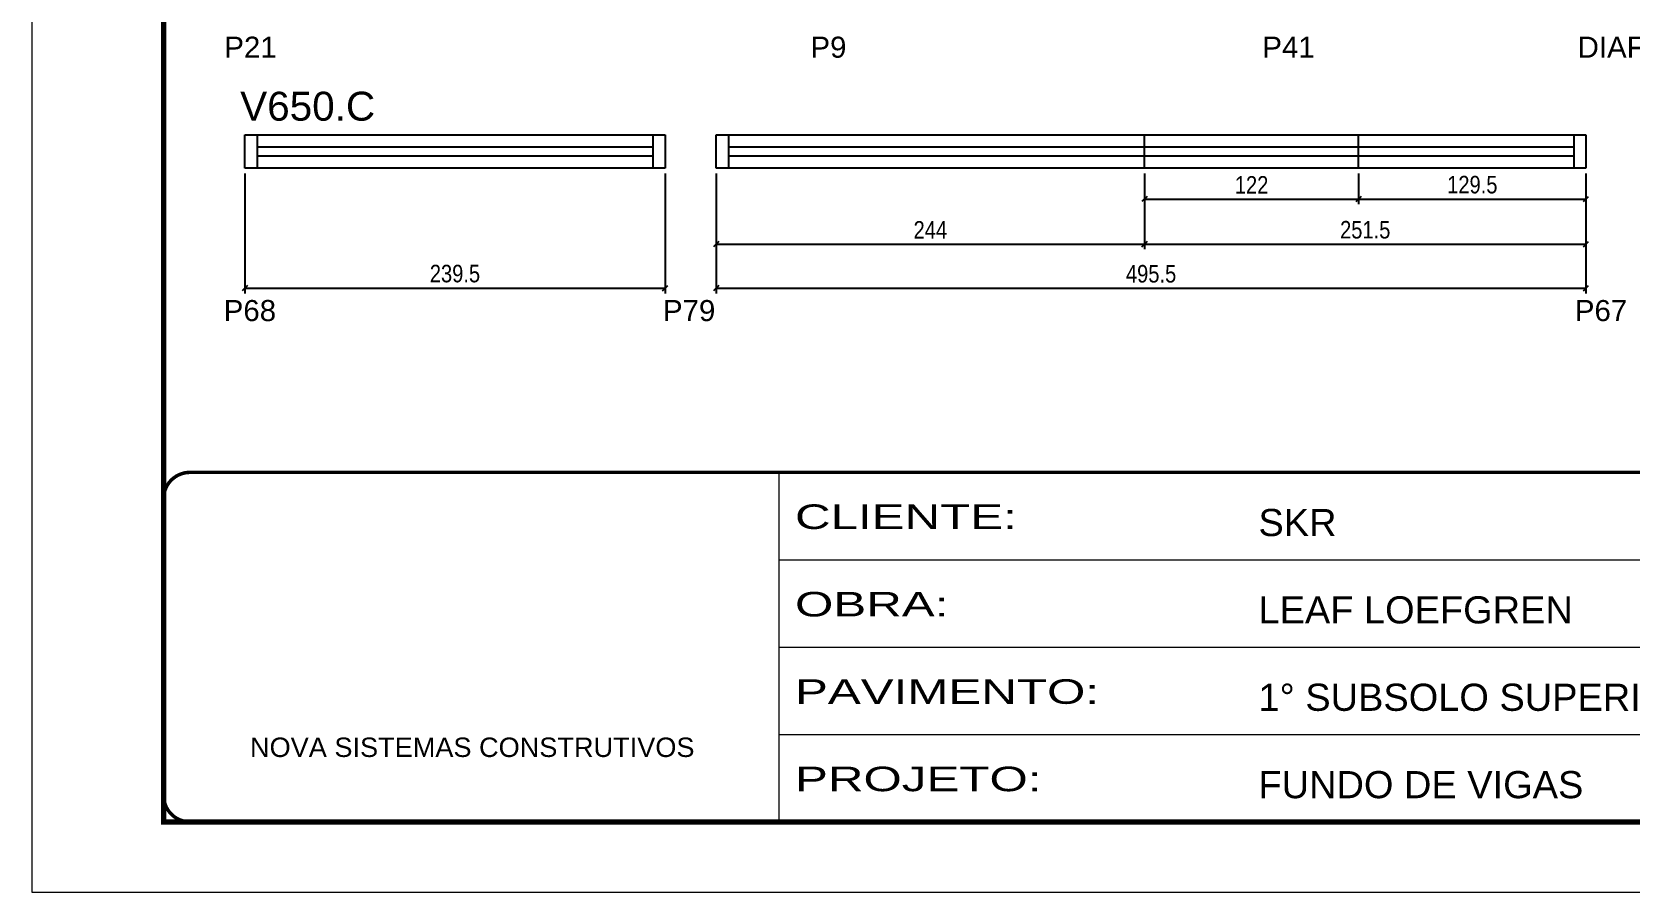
# Model space of a CAD drawing. Extents: x 1959 to 8212, y 239 to 4735.
# Drawn here: x 6727 to 7638, y 2537 to 3027 of the extents above; entities that cross this region are included whole.
import ezdxf

# ---------------------------------------------------------------- set-up
doc = ezdxf.new("R2010")
doc.units = 0
doc.linetypes.add('CONTINUO', pattern=[0])
doc.linetypes.add('DASHED', pattern=[0.75, 0.5, -0.25])
for name, color, linetype in [('5', 5, 'Continuous'), ('COTA', 241, 'Continuous'), ('NOMENCLATURA', 7, 'Continuous'), ('Painéis', 200, 'Continuous'), ('SARR_2.2x7', 40, 'Continuous')]:
    doc.layers.add(name, color=color, linetype=linetype)
doc.layers.add('Folhas', color=255, linetype='Continuous', lineweight=9)
doc.layers.add('SARRAFO DE PRESSAO', color=251, linetype='DASHED', lineweight=9)
doc.styles.add('ARIAL', font='arial.ttf')
doc.styles.add('COTA TECNICA', font='techl___.ttf', dxfattribs={"height": 10})
doc.styles.get("Standard").update_dxf_attribs({"font": 'arial.ttf'})
doc.styles.add('Tecnologia', font='')
doc.styles.get('Tecnologia').set_extended_font_data('Forgotten Futurist')
doc.dimstyles.new('PAINEL', dxfattribs={"dimtxt": 10, "dimasz": 3, "dimexe": 3, "dimexo": 3, "dimgap": 3, "dimtad": 1, "dimdec": 1, "dimzin": 12, "dimdsep": 46, "dimtxsty": 'COTA TECNICA', "dimblk1": 'OBLIQUE', "dimblk2": 'OBLIQUE', "dimsah": 1, "dimcen": 0.9, "dimclrd": 4, "dimclre": 4, "dimclrt": 240, "dimadec": 1, "dimazin": 3, "dimtfac": 1, "dimtdec": 1, "dimtmove": 0, "dimatfit": 3, "dimfxl": 1, "dimtolj": 1, "dimtzin": 12, "dimarcsym": 0})

# ---------------------------------------------------------------- blocks, each defined once
blk = doc.blocks.new('9999999999')
at = {"color": 30, "linetype": 'CONTINUO'}
for p, q in [((98564.56, 34230.21), (98564.56, 34429.45)), ((98564.56, 34379.64), (99583.98, 34379.64)), ((98564.56, 34329.83), (99487.98, 34329.83)), ((98564.56, 34280.02), (99487.98, 34280.02))]:
    blk.add_line(p, q, dxfattribs=at)
at = {"color": 30, "linetype": 'CONTINUO', "const_width": 2}
blk.add_lwpolyline([(99583.98, 34230.21), (99583.98, 34414.45, 0.414214), (99568.98, 34429.45), (98228.98, 34429.45, 0.414214), (98213.98, 34414.45), (98213.98, 34245.21, 0.414214), (98228.98, 34230.21), (99583.98, 34230.21)], format="xyb", dxfattribs=at)
at = {"layer": 'Folhas'}
blk.add_lwpolyline([(98138.98, 34190.21), (99623.98, 34190.21), (99623.98, 35240.21), (98138.98, 35240.21)], close=True, dxfattribs=at)
at = {"layer": 'Folhas', "color": 30, "const_width": 3}
blk.add_lwpolyline([(98213.98, 34230.21), (99583.98, 34230.21), (99583.98, 35200.21), (98213.98, 35200.21)], close=True, dxfattribs=at)
at = {"color": 7, "linetype": 'Continuous', "ltscale": 5, "style": 'ARIAL'}
for s, height, p in [('SKR', 15.483, (98837.68, 34393.13)), ('LEAF LOEFGREN', 15.4829, (98837.68, 34343.32)), ('1° SUBSOLO SUPERIOR', 15.4829, (98837.68, 34293.51)), ('NOVA SISTEMAS CONSTRUTIVOS', 11.0592, (98263.19, 34267.21)), ('FUNDO DE VIGAS', 15.4829, (98837.68, 34243.7))]:
    blk.add_text(s, height=height, dxfattribs=at).set_placement(p)
at = {"layer": 'Folhas', "color": 7, "style": 'Tecnologia', "width": 1.5}
for s, p in [('CLIENTE:', (98573.65, 34397.17)), ('OBRA:', (98573.65, 34347.31)), ('PAVIMENTO:', (98573.65, 34297.5)), ('PROJETO:', (98573.65, 34247.69))]:
    blk.add_text(s, height=14, dxfattribs=at).set_placement(p)
blk = doc.blocks.new('_Oblique')
at = {"color": 0, "linetype": 'ByBlock', "lineweight": -2}
blk.add_line((-0.5, -0.5), (0.5, 0.5), dxfattribs=at)
blk = doc.blocks.new('*D318')
at = {"layer": 'COTA', "color": 4, "lineweight": -2, "transparency": 16777216}
for p, q in [((6848.49, 2946.34), (6848.49, 2877.91)), ((7087.99, 2946.34), (7087.99, 2877.91)), ((6848.49, 2880.91), (7087.99, 2880.91))]:
    blk.add_line(p, q, dxfattribs=at)
at = {"layer": 'Defpoints', "color": 0, "transparency": 16777216}
for p in [(6848.49, 2949.34), (7087.99, 2949.34), (7087.99, 2880.91)]:
    blk.add_point(p, dxfattribs=at)
at = {"layer": 'COTA', "color": 4, "lineweight": -2, "transparency": 16777216, "xscale": 3, "yscale": 3, "zscale": 3, "rotation": 180}
blk.add_blockref('_Oblique', (6848.49, 2880.91), dxfattribs=at)
at = {"layer": 'COTA', "color": 4, "lineweight": -2, "transparency": 16777216, "xscale": 3, "yscale": 3, "zscale": 3}
blk.add_blockref('_Oblique', (7087.99, 2880.91), dxfattribs=at)
at = {"layer": 'COTA', "color": 240, "transparency": 16777216, "insert": (6968.24, 2889.16), "char_height": 10, "attachment_point": 5, "style": 'COTA TECNICA'}
blk.add_mtext('\\A1;239.5', dxfattribs=at)
blk = doc.blocks.new('*D319')
at = {"layer": 'COTA', "color": 4, "lineweight": -2, "transparency": 16777216}
for p, q in [((7117.04, 2946.34), (7117.04, 2877.91)), ((7612.54, 2946.34), (7612.54, 2877.91)), ((7117.04, 2880.91), (7612.54, 2880.91))]:
    blk.add_line(p, q, dxfattribs=at)
at = {"layer": 'Defpoints', "color": 0, "transparency": 16777216}
for p in [(7117.04, 2949.34), (7612.54, 2949.34), (7612.54, 2880.91)]:
    blk.add_point(p, dxfattribs=at)
at = {"layer": 'COTA', "color": 4, "lineweight": -2, "transparency": 16777216, "xscale": 3, "yscale": 3, "zscale": 3, "rotation": 180}
blk.add_blockref('_Oblique', (7117.04, 2880.91), dxfattribs=at)
at = {"layer": 'COTA', "color": 4, "lineweight": -2, "transparency": 16777216, "xscale": 3, "yscale": 3, "zscale": 3}
blk.add_blockref('_Oblique', (7612.54, 2880.91), dxfattribs=at)
at = {"layer": 'COTA', "color": 240, "transparency": 16777216, "insert": (7364.79, 2889.05), "char_height": 10, "attachment_point": 5, "style": 'COTA TECNICA'}
blk.add_mtext('\\A1;495.5', dxfattribs=at)
blk = doc.blocks.new('*D322')
at = {"layer": 'COTA', "color": 4, "lineweight": -2, "transparency": 16777216}
for p, q in [((7117.04, 2946.34), (7117.04, 2903.04)), ((7361.04, 2946.34), (7361.04, 2903.04)), ((7117.04, 2906.04), (7361.04, 2906.04))]:
    blk.add_line(p, q, dxfattribs=at)
at = {"layer": 'Defpoints', "color": 0, "transparency": 16777216}
for p in [(7117.04, 2949.34), (7361.04, 2949.34), (7361.04, 2906.04)]:
    blk.add_point(p, dxfattribs=at)
at = {"layer": 'COTA', "color": 4, "lineweight": -2, "transparency": 16777216, "xscale": 3, "yscale": 3, "zscale": 3, "rotation": 180}
blk.add_blockref('_Oblique', (7117.04, 2906.04), dxfattribs=at)
at = {"layer": 'COTA', "color": 4, "lineweight": -2, "transparency": 16777216, "xscale": 3, "yscale": 3, "zscale": 3}
blk.add_blockref('_Oblique', (7361.04, 2906.04), dxfattribs=at)
at = {"layer": 'COTA', "color": 240, "transparency": 16777216, "insert": (7239.04, 2914.12), "char_height": 10, "attachment_point": 5, "style": 'COTA TECNICA'}
blk.add_mtext('\\A1;244', dxfattribs=at)
blk = doc.blocks.new('*D323')
at = {"layer": 'COTA', "color": 4, "lineweight": -2, "transparency": 16777216}
for p, q in [((7361.04, 2946.34), (7361.04, 2903.04)), ((7612.54, 2946.34), (7612.54, 2903.04)), ((7361.04, 2906.04), (7612.54, 2906.04))]:
    blk.add_line(p, q, dxfattribs=at)
at = {"layer": 'Defpoints', "color": 0, "transparency": 16777216}
for p in [(7361.04, 2949.34), (7612.54, 2949.34), (7612.54, 2906.04)]:
    blk.add_point(p, dxfattribs=at)
at = {"layer": 'COTA', "color": 4, "lineweight": -2, "transparency": 16777216, "xscale": 3, "yscale": 3, "zscale": 3, "rotation": 180}
blk.add_blockref('_Oblique', (7361.04, 2906.04), dxfattribs=at)
at = {"layer": 'COTA', "color": 4, "lineweight": -2, "transparency": 16777216, "xscale": 3, "yscale": 3, "zscale": 3}
blk.add_blockref('_Oblique', (7612.54, 2906.04), dxfattribs=at)
at = {"layer": 'COTA', "color": 240, "transparency": 16777216, "insert": (7486.79, 2914.15), "char_height": 10, "attachment_point": 5, "style": 'COTA TECNICA'}
blk.add_mtext('\\A1;251.5', dxfattribs=at)
blk = doc.blocks.new('*D324')
at = {"layer": 'COTA', "color": 4, "lineweight": -2, "transparency": 16777216}
for p, q in [((7361.04, 2946.34), (7361.04, 2928.71)), ((7483.04, 2946.34), (7483.04, 2928.71)), ((7361.04, 2931.71), (7483.04, 2931.71))]:
    blk.add_line(p, q, dxfattribs=at)
at = {"layer": 'Defpoints', "color": 0, "transparency": 16777216}
for p in [(7361.04, 2949.34), (7483.04, 2949.34), (7483.04, 2931.71)]:
    blk.add_point(p, dxfattribs=at)
at = {"layer": 'COTA', "color": 4, "lineweight": -2, "transparency": 16777216, "xscale": 3, "yscale": 3, "zscale": 3, "rotation": 180}
blk.add_blockref('_Oblique', (7361.04, 2931.71), dxfattribs=at)
at = {"layer": 'COTA', "color": 4, "lineweight": -2, "transparency": 16777216, "xscale": 3, "yscale": 3, "zscale": 3}
blk.add_blockref('_Oblique', (7483.04, 2931.71), dxfattribs=at)
at = {"layer": 'COTA', "color": 240, "transparency": 16777216, "insert": (7422.04, 2939.77), "char_height": 10, "attachment_point": 5, "style": 'COTA TECNICA'}
blk.add_mtext('\\A1;122', dxfattribs=at)
blk = doc.blocks.new('*D325')
at = {"layer": 'COTA', "color": 4, "lineweight": -2, "transparency": 16777216}
for p, q in [((7483.04, 2946.34), (7483.04, 2928.71)), ((7612.54, 2946.34), (7612.54, 2928.71)), ((7483.04, 2931.71), (7612.54, 2931.71))]:
    blk.add_line(p, q, dxfattribs=at)
at = {"layer": 'Defpoints', "color": 0, "transparency": 16777216}
for p in [(7483.04, 2949.34), (7612.54, 2949.34), (7612.54, 2931.71)]:
    blk.add_point(p, dxfattribs=at)
at = {"layer": 'COTA', "color": 4, "lineweight": -2, "transparency": 16777216, "xscale": 3, "yscale": 3, "zscale": 3, "rotation": 180}
blk.add_blockref('_Oblique', (7483.04, 2931.71), dxfattribs=at)
at = {"layer": 'COTA', "color": 4, "lineweight": -2, "transparency": 16777216, "xscale": 3, "yscale": 3, "zscale": 3}
blk.add_blockref('_Oblique', (7612.54, 2931.71), dxfattribs=at)
at = {"layer": 'COTA', "color": 240, "transparency": 16777216, "insert": (7547.79, 2939.85), "char_height": 10, "attachment_point": 5, "style": 'COTA TECNICA'}
blk.add_mtext('\\A1;129.5', dxfattribs=at)

msp = doc.modelspace()

# ---------------------------------------------------------------- linework, layer by layer
at = {"layer": 'Painéis'}
for p, q in [((6848.49, 2949.34), (6848.49, 2968.34)), ((6848.49, 2968.34), (7087.99, 2968.34)), ((7087.99, 2968.34), (7087.99, 2949.34)), ((7117.04, 2949.34), (7117.04, 2968.34)), ((7117.04, 2968.34), (7612.54, 2968.34)), ((7361.04, 2949.34), (7361.04, 2968.34)), ((7483.04, 2949.34), (7483.04, 2968.34)), ((7612.54, 2968.34), (7612.54, 2949.34)), ((7087.99, 2949.34), (6848.49, 2949.34)), ((7612.54, 2949.34), (7117.04, 2949.34))]:
    msp.add_line(p, q, dxfattribs=at)
at = {"layer": 'SARR_2.2x7', "linetype": 'Continuous'}
for p, q in [((6855.49, 2968.34), (6855.49, 2949.34)), ((7080.99, 2968.34), (7080.99, 2949.34)), ((7124.04, 2968.34), (7124.04, 2949.34)), ((7605.54, 2968.34), (7605.54, 2949.34)), ((7080.99, 2961.34), (6855.49, 2961.34)), ((7361.04, 2961.34), (7124.04, 2961.34)), ((7605.54, 2961.34), (7361.04, 2961.34)), ((6855.49, 2956.34), (7080.99, 2956.34)), ((7124.04, 2956.34), (7361.04, 2956.34)), ((7361.04, 2956.34), (7605.54, 2956.34))]:
    msp.add_line(p, q, dxfattribs=at)

# ---------------------------------------------------------------- block references
at = {"layer": 'SARRAFO DE PRESSAO', "color": 6, "linetype": 'ByBlock'}
msp.add_blockref('9999999999', (-91411.71, -31653.56), dxfattribs=at)

# ---------------------------------------------------------------- texts
at = {"layer": '5', "linetype": 'Continuous'}
for s, p in [('P21', (6836.85, 3012.27)), ('P9', (7170.75, 3012.27)), ('P41', (7428.17, 3012.27)), ('DIAFRAGMA', (7607.78, 3012.27)), ('P68', (6836.51, 2862.13)), ('P79', (7086.74, 2862.13)), ('P67', (7606.2, 2862.13))]:
    msp.add_text(s, height=12, rotation=359.99996, dxfattribs=at).set_placement(p)
at = {"layer": 'NOMENCLATURA', "linetype": 'Continuous'}
msp.add_text('V650.C', height=16.5, dxfattribs=at).set_placement((6845.89, 2976.38))

# ---------------------------------------------------------------- dimensions: what is measured, and where the dimension line sits
at = {"layer": 'COTA'}
for base, p1, p2, picture, middle in [((7087.99, 2880.91), (6848.49, 2949.34), (7087.99, 2949.34), '*D318', (6968.24, 2889.16)), ((7612.54, 2880.91), (7117.04, 2949.34), (7612.54, 2949.34), '*D319', (7364.79, 2889.05)), ((7361.04, 2906.04), (7117.04, 2949.34), (7361.04, 2949.34), '*D322', (7239.04, 2914.12)), ((7483.04, 2931.71), (7361.04, 2949.34), (7483.04, 2949.34), '*D324', (7422.04, 2939.77))]:
    dim = msp.add_linear_dim(base=base, p1=p1, p2=p2, dimstyle='PAINEL', dxfattribs=at)
    dim.commit()
    dim.dimension.update_dxf_attribs({"geometry": picture, "text_midpoint": middle})
for base, p1, picture, middle in [((7612.54, 2906.04), (7361.04, 2949.34), '*D323', (7486.79, 2914.15)), ((7612.54, 2931.71), (7483.04, 2949.34), '*D325', (7547.79, 2939.85))]:
    dim = msp.add_linear_dim(base=base, p1=p1, p2=(7612.54, 2949.34), dimstyle='PAINEL', override={"dimtmove": 1}, dxfattribs=at)
    dim.commit()
    dim.dimension.update_dxf_attribs({"geometry": picture, "text_midpoint": middle})

doc.saveas('drawing.dxf')
